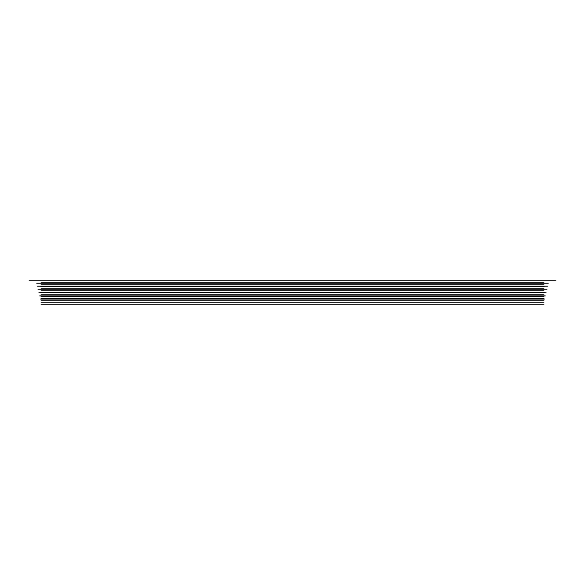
<?xml version="1.0" encoding="UTF-8"?>
<svg xmlns="http://www.w3.org/2000/svg" width="585" height="585" viewBox="0 0 585 585"><rect width="100%" height="100%" fill="white"/><g stroke="black" fill="none" stroke-linecap="round" stroke-linejoin="round"><path stroke-width="0.88" d="M29.25 280.537L555.75 280.537M41.213 282.526L543.787 282.526M36.614 283.403L548.386 283.403M41.213 284.522L543.787 284.522M37.36 286.365L547.64 286.365M41.213 286.518L543.787 286.518M41.213 288.515L543.787 288.515M38.12 289.421L546.88 289.421M41.213 290.504L543.787 290.504M41.213 292.5L543.787 292.5M38.902 292.558L546.097 292.558M41.213 294.496L543.787 294.496M39.714 295.791L545.286 295.791M41.213 296.485L543.787 296.485M41.213 298.482L543.787 298.482M40.54 299.111L544.459 299.111M41.213 300.478L543.787 300.478M41.213 302.474L543.787 302.474M41.213 304.463L543.787 304.463"/></g></svg>
